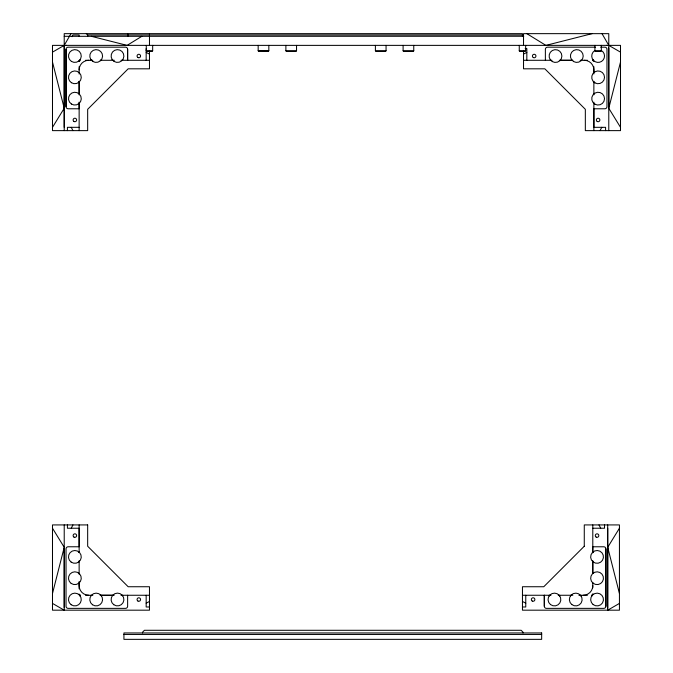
<?xml version="1.0" encoding="UTF-8"?>
<svg xmlns="http://www.w3.org/2000/svg" width="673" height="673" viewBox="0 0 673 673"><rect width="100%" height="100%" fill="white"/><g stroke="black" fill="none" stroke-linecap="round" stroke-linejoin="round"><path stroke-width="1.01" d="M64.221 607.61L64.221 548.907M64.221 127.323L64.221 45.377L70.985 33.65M79.136 102.759L79.136 108.774L68.166 108.774A2.128 2.128 0 0 1 66.03 106.645L66.03 49.314A2.128 2.128 0 0 1 68.166 47.186L125.498 47.186A2.128 2.128 0 0 1 127.626 49.314L127.626 60.292L127.626 49.314M79.136 93.875L79.136 81.458M544.306 606.238L544.306 595.26L544.306 606.238A2.128 2.128 0 0 0 546.442 608.367L603.774 608.367A2.128 2.128 0 0 0 605.902 606.238L605.902 548.907A2.128 2.128 0 0 0 603.774 546.779L592.795 546.779L592.795 552.802M601.317 45.369L601.317 50.812L600.787 51.341L595.462 51.341L594.924 50.812L594.924 45.369M607.711 528.229L607.711 608.333M608.779 106.645L608.779 47.943M522.458 36.098L522.458 35.568M52.494 593.502L64.221 547.309L52.494 528.229M620.506 62.051L608.779 108.252L620.506 127.323M80.062 595.79L80.323 595.26L79.136 594.082L78.514 594.402M594.579 61.344L593.864 61.47L592.677 60.292L592.938 59.762M80.003 595.891L80.323 595.26M592.677 60.292L592.997 59.67M71.245 528.229L72.945 524.923M600.055 130.629L601.755 127.323M72.019 36.712L72.945 34.979L79.136 34.979L79.136 36.317M52.494 127.323L64.221 108.252L52.494 62.051M619.438 528.229L607.711 547.309L619.438 593.502M100.925 60.292L101.505 59.577M122.242 60.292L122.823 59.577M549.118 595.975L549.69 595.26M570.426 595.975L571.007 595.26M78.606 61.218L79.136 61.47L80.323 60.292L80.003 59.67M152.67 45.377L152.67 50.812L152.14 51.341L146.807 51.341L146.277 50.812L146.277 45.377M268.3 51.232L268.83 50.702L258.171 50.702L258.71 51.341M296.541 45.377L296.541 50.812L296.002 51.341L286.412 51.341L285.882 50.812L285.882 45.377M386.058 45.377L386.058 50.812L385.52 51.341L375.929 51.341L375.399 50.812L375.399 45.377M413.76 45.377L413.76 50.812L413.23 51.341L403.64 51.341L403.102 50.812L403.102 45.377M525.655 45.377L525.655 50.812L525.125 51.341L519.8 51.341L519.262 50.812L519.262 45.377M593.325 594.335L592.795 594.082L591.617 595.26L591.929 595.891M560.273 60.292L572.084 60.292L571.621 59.762M112.702 595.277L100.916 595.26L101.379 595.79M78.606 82.535L79.136 82.072M78.623 103.844L79.136 103.398M592.795 552.154L593.308 551.709M593.325 573.026L592.795 573.48L592.795 561.677M594.629 71.986L593.864 72.591L593.864 69.883A9.59 9.59 0 0 0 584.273 60.292M593.864 93.909L594.629 93.303M78.371 562.258L79.136 561.644M78.371 583.567L79.136 582.961L79.136 585.67A9.59 9.59 0 0 0 88.727 595.26M141.835 36.317L127.096 45.377L91.393 36.317M52.494 52.141L64.221 45.377M619.438 603.412L607.711 610.184L607.711 524.923M523.527 54.092L526.833 52.393M146.167 603.159L149.473 601.46M592.105 33.65L545.904 45.377L526.833 33.65M66.063 45.377L66.534 45.377M86.329 33.65L87.667 34.979L522.458 34.979L523.737 36.258L64.221 36.317M606.466 45.369L606.836 45.369M595.454 47.186L547.511 47.186A2.128 2.128 0 0 0 545.374 49.314L545.374 60.292M600.669 47.186L604.834 47.186A2.128 2.128 0 0 1 606.97 49.314L606.97 106.645A2.128 2.128 0 0 1 604.834 108.782L593.864 108.782L593.864 127.323L605.582 127.323L605.582 130.629M525.176 48.574L526.833 48.574L526.833 60.292M146.277 50.812L152.67 50.812M285.882 50.812L296.541 50.812M375.399 50.812L386.058 50.812M403.102 50.812L413.76 50.812M519.262 50.812L525.655 50.812M594.924 50.812L601.317 50.812M258.71 51.232L268.3 51.341L268.83 50.812L268.83 45.369M85.538 60.292L92.832 60.292M100.134 60.292L114.368 60.292M120.989 60.292L149.473 60.292M523.527 60.292L552.011 60.292M559.313 60.292L572.866 60.292M580.168 60.292L587.462 60.292M79.136 127.323L67.418 127.323L67.418 130.629M592.795 528.229L604.514 528.229L604.514 524.923M85.538 595.26L92.832 595.26M100.134 595.26L114.149 595.26M120.989 595.26L149.473 595.26M522.458 595.26L550.951 595.26M558.245 595.26L572.841 595.26M578.881 595.26L587.445 595.26M149.473 606.987L146.167 606.987L146.167 595.26M522.458 606.987L525.764 606.987L525.764 595.26M123.925 634.446L541.664 634.446M78.514 61.159L79.136 61.47M592.795 594.082L593.418 594.402M146.167 52.393L149.473 54.101M522.458 601.46L525.764 603.159M620.506 52.141L608.779 45.377L602.015 33.65M52.494 603.412L64.221 610.184L64.221 524.923M593.864 82.081L594.579 82.661M593.864 103.398L594.579 103.97M78.421 551.582L79.136 552.163M78.421 572.891L79.136 573.472M550.312 59.779L550.758 60.292M122.242 595.26L122.688 595.773M580.496 595.26L581.102 596.034M559.179 595.26L559.785 596.034M112.147 59.527L112.753 60.292M90.83 59.527L91.444 60.292M598.987 524.923L600.695 528.229M71.245 127.323L72.945 130.629M127.609 33.65L128.164 36.317M608.779 130.629L608.779 33.65L523.527 33.65L523.527 45.377M605.902 548.907L605.902 606.238M593.864 66.686L593.864 73.988M593.864 81.282L593.864 94.843M593.864 102.136L593.864 130.629M592.795 524.923L592.795 552.373M592.795 560.71L592.795 573.228M592.795 582.608L592.795 587.823M523.527 50.416L523.527 68.814L544.836 68.814L585.333 109.312L585.333 130.629L620.506 130.629L620.506 45.369L52.494 45.377L52.494 130.629L87.667 130.629L87.667 109.312L128.164 68.814L149.473 68.814L149.473 50.416M523.014 632.957L523.014 632.157L521.154 630.29L144.434 630.29L142.575 632.157L142.575 632.957M522.458 36.317L522.458 33.65L64.221 33.65L64.221 130.629M258.171 45.369L258.171 50.812M149.473 33.65L149.473 45.377M146.167 48.574L146.167 60.292M127.626 595.26L127.626 606.238A2.128 2.128 0 0 1 125.489 608.367L68.166 608.367A2.128 2.128 0 0 1 66.03 606.238L66.03 548.907A2.128 2.128 0 0 1 68.166 546.77L79.136 546.77L79.136 528.229L67.418 528.229L67.418 524.923M87.667 34.979L87.667 36.317M79.136 66.686L79.136 73.988M79.136 81.282L79.136 94.843M79.136 102.136L79.136 130.629M79.136 524.923L79.136 552.483M79.136 560.71L79.136 574.271M79.136 581.565L79.136 588.867M66.03 49.314L66.03 106.645M592.795 585.67A9.59 9.59 0 0 1 583.205 595.26M79.136 69.883A9.59 9.59 0 0 1 88.727 60.292M601.182 50.408A6.394 6.394 0 0 1 603.168 59.964A6.394 6.394 0 0 1 593.418 60.351A6.394 6.394 0 0 1 594.629 50.677M584.273 546.24L543.776 586.738L522.458 586.738L522.458 610.184L619.438 610.184L619.438 524.923L584.273 524.923L584.273 546.24M87.667 524.923L52.494 524.923L52.494 610.184L149.473 610.184L149.473 586.738L128.164 586.738L87.667 546.24L87.667 524.923M541.664 632.957L123.925 632.957L123.925 639.35L541.664 639.35L541.664 632.957M137.94 601.048A1.758 1.758 0 0 0 140.573 599.525A1.758 1.758 0 0 0 137.94 598.003A1.758 1.758 0 0 0 137.94 601.048M73.996 537.104A1.758 1.758 0 0 0 76.638 535.582A1.758 1.758 0 0 0 73.996 534.059A1.758 1.758 0 0 0 73.996 537.104M71.17 583.424A6.394 6.394 0 0 0 81.24 578.822A6.394 6.394 0 0 0 72.213 572.395A6.394 6.394 0 0 0 71.17 583.424M113.796 604.724A6.394 6.394 0 0 0 123.866 600.114A6.394 6.394 0 0 0 114.839 593.695A6.394 6.394 0 0 0 113.796 604.724M71.17 562.115A6.394 6.394 0 0 0 81.24 557.505A6.394 6.394 0 0 0 72.213 551.086A6.394 6.394 0 0 0 71.17 562.115M71.17 604.741A6.394 6.394 0 0 0 81.24 600.131A6.394 6.394 0 0 0 72.213 593.712A6.394 6.394 0 0 0 71.17 604.741M92.479 604.741A6.394 6.394 0 0 0 102.548 600.131A6.394 6.394 0 0 0 93.53 593.712A6.394 6.394 0 0 0 92.479 604.741M596.177 537.104A1.758 1.758 0 0 0 598.819 535.582A1.758 1.758 0 0 0 596.177 534.059A1.758 1.758 0 0 0 596.177 537.104M532.234 601.048A1.758 1.758 0 0 0 534.875 599.525A1.758 1.758 0 0 0 532.234 598.003A1.758 1.758 0 0 0 532.234 601.048M571.814 604.564A6.394 6.394 0 0 0 582.078 600.417A6.394 6.394 0 0 0 573.354 593.603A6.394 6.394 0 0 0 571.814 604.564M593.106 561.938A6.394 6.394 0 0 0 603.378 557.791A6.394 6.394 0 0 0 594.646 550.968A6.394 6.394 0 0 0 593.106 561.938M550.497 604.564A6.394 6.394 0 0 0 560.769 600.417A6.394 6.394 0 0 0 552.037 593.603A6.394 6.394 0 0 0 550.497 604.564M593.123 604.564A6.394 6.394 0 0 0 603.395 600.417A6.394 6.394 0 0 0 594.663 593.603A6.394 6.394 0 0 0 593.123 604.564M593.123 583.255A6.394 6.394 0 0 0 603.395 579.1A6.394 6.394 0 0 0 594.663 572.286A6.394 6.394 0 0 0 593.123 583.255M73.996 121.493A1.758 1.758 0 0 0 76.638 119.971A1.758 1.758 0 0 0 73.996 118.448A1.758 1.758 0 0 0 73.996 121.493M137.94 57.55A1.758 1.758 0 0 0 140.573 56.027A1.758 1.758 0 0 0 137.94 54.505A1.758 1.758 0 0 0 137.94 57.55M92.723 61.394A6.394 6.394 0 0 0 102.574 56.347A6.394 6.394 0 0 0 93.269 50.34A6.394 6.394 0 0 0 92.723 61.394M71.422 104.029A6.394 6.394 0 0 0 81.273 98.973A6.394 6.394 0 0 0 71.969 92.967A6.394 6.394 0 0 0 71.422 104.029M114.031 61.394A6.394 6.394 0 0 0 123.882 56.347A6.394 6.394 0 0 0 114.587 50.34A6.394 6.394 0 0 0 114.031 61.394M71.405 61.394A6.394 6.394 0 0 0 81.256 56.347A6.394 6.394 0 0 0 71.952 50.34A6.394 6.394 0 0 0 71.405 61.394M71.405 82.712A6.394 6.394 0 0 0 81.256 77.656A6.394 6.394 0 0 0 71.952 71.649A6.394 6.394 0 0 0 71.405 82.712M533.302 57.55A1.758 1.758 0 0 0 535.944 56.027A1.758 1.758 0 0 0 533.302 54.505A1.758 1.758 0 0 0 533.302 57.55M597.245 121.493A1.758 1.758 0 0 0 599.879 119.971A1.758 1.758 0 0 0 597.245 118.448A1.758 1.758 0 0 0 597.245 121.493M594.907 82.863A6.394 6.394 0 0 0 604.522 77.37A6.394 6.394 0 0 0 594.957 71.784A6.394 6.394 0 0 0 594.907 82.863M552.272 61.563A6.394 6.394 0 0 0 561.896 56.078A6.394 6.394 0 0 0 552.331 50.492A6.394 6.394 0 0 0 552.272 61.563M594.907 104.172A6.394 6.394 0 0 0 604.522 98.687A6.394 6.394 0 0 0 594.957 93.101A6.394 6.394 0 0 0 594.907 104.172M573.589 61.546A6.394 6.394 0 0 0 583.205 56.061A6.394 6.394 0 0 0 573.64 50.475A6.394 6.394 0 0 0 573.589 61.546"/></g></svg>
